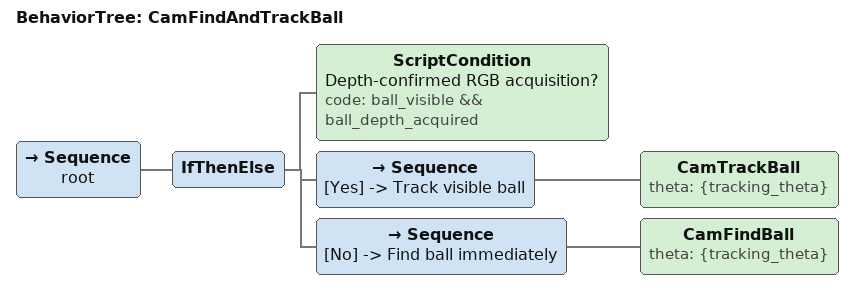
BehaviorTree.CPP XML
<!-- Cam find and track ball -->

<root BTCPP_format="4" >
  <BehaviorTree ID="CamFindAndTrackBall">
     <Sequence name="root">
         <IfThenElse>
             <ScriptCondition        name="Depth-confirmed RGB acquisition?" code="ball_visible &amp;&amp; ball_depth_acquired" />
             <Sequence               name="[Yes] -> Track visible ball" >
                <CamTrackBall theta="{tracking_theta}" />
             </Sequence>
             <Sequence               name="[No] -> Find ball immediately">
                <CamFindBall theta="{tracking_theta}" />
             </Sequence>
         </IfThenElse>
     </Sequence>
  </BehaviorTree>
</root>
